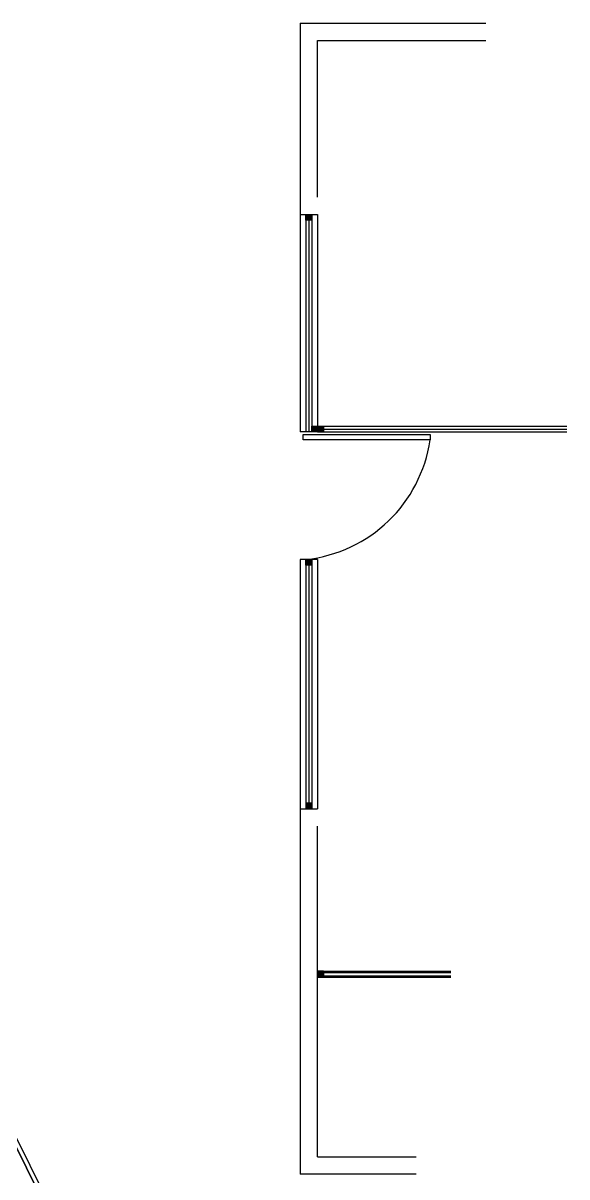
# Model space of a CAD drawing. Header units: millimetres. Extents: x 2523 to 2756, y 378 to 482.
# Drawn here: x 2550.22 to 2554.9, y 440.77 to 450.72 of the extents above; entities that cross this region are included whole.
import ezdxf

# ---------------------------------------------------------------- set-up
doc = ezdxf.new("R2010")
doc.units = ezdxf.units.MM
doc.layers.add('PUERTAS', color=2, linetype='Continuous')

# ---------------------------------------------------------------- blocks, each defined once
blk = doc.blocks.new('pcl')
at = {"layer": 'PUERTAS'}
for points in [[(-1.257, -0.023), (-0.348, 0.428), (-0.375, 0.468), (-1.284, 0.017), (-1.257, -0.023), (-0.357, 0.422)], [(1.257, -0.023), (0.348, 0.428), (0.375, 0.468), (1.284, 0.017), (1.257, -0.023), (0.357, 0.422)]]:
    blk.add_lwpolyline(points, dxfattribs=at)
at = {"layer": 'PUERTAS', "color": 8}
for centre, start, end in [((-0.74, -0.209), 15.7494, 61.6451), ((0.74, -0.209), 118.3549, 164.2506)]:
    blk.add_arc(centre, 0.768, start, end, dxfattribs=at)

msp = doc.modelspace()

# ---------------------------------------------------------------- linework, layer by layer
for p, q in [((2552.6045, 450.7151), (2554.2045, 450.7151)), ((2552.6045, 450.7151), (2552.6045, 449.0651)), ((2552.7545, 450.5651), (2554.2045, 450.5651)), ((2552.7545, 449.2151), (2552.7545, 450.5651)), ((2552.6045, 449.0651), (2552.7545, 449.0651)), ((2552.6545, 449.0651), (2552.6545, 447.1901)), ((2552.6795, 449.0651), (2552.6795, 447.1901)), ((2552.7045, 449.0651), (2552.7045, 447.1901)), ((2552.7545, 447.2401), (2554.9045, 447.2401)), ((2552.7545, 447.2151), (2554.9045, 447.2151)), ((2552.7545, 447.1901), (2554.9045, 447.1901)), ((2552.6545, 446.0901), (2552.6545, 443.9401)), ((2552.6795, 446.0901), (2552.6795, 443.9401)), ((2552.7045, 446.0901), (2552.7045, 443.9401)), ((2552.6045, 443.9401), (2552.6045, 440.7901)), ((2552.7545, 440.9401), (2552.7545, 443.7901)), ((2552.7545, 442.5401), (2553.9045, 442.5401)), ((2552.7545, 442.5301), (2553.9045, 442.5301)), ((2552.7545, 442.5001), (2553.9045, 442.5001)), ((2552.7545, 442.4901), (2553.9045, 442.4901)), ((2552.7545, 440.9401), (2553.6045, 440.9401)), ((2553.6045, 440.7901), (2552.6045, 440.7901)), ((2553.6045, 440.7901), (2552.6045, 440.7901))]:
    msp.add_line(p, q)
at = {"color": 2}
for p, q in [((2552.6045, 449.0651), (2552.6045, 447.1901)), ((2552.7545, 449.0651), (2552.7545, 447.1901)), ((2552.7545, 447.1901), (2552.6045, 447.1901)), ((2552.6045, 446.0901), (2552.6045, 443.9401)), ((2552.7545, 446.0901), (2552.6045, 446.0901)), ((2552.7545, 446.0901), (2552.6045, 446.0901)), ((2552.7545, 446.0901), (2552.7545, 443.9401)), ((2552.6045, 443.9401), (2552.7545, 443.9401))]:
    msp.add_line(p, q, dxfattribs=at)
for points in [[(2552.6545, 449.0651), (2552.7045, 449.0651), (2552.7045, 449.0151), (2552.6545, 449.0151)], [(2552.7045, 447.1901), (2552.7045, 447.2401), (2552.7545, 447.2401), (2552.7545, 447.1901)], [(2552.7545, 447.1901), (2552.7545, 447.2401), (2552.8045, 447.2401), (2552.8045, 447.1901)], [(2552.6545, 446.0401), (2552.6545, 446.0901), (2552.7045, 446.0901), (2552.7045, 446.0401)], [(2552.6545, 443.9401), (2552.7045, 443.9401), (2552.7045, 443.9901), (2552.6545, 443.9901)], [(2552.8045, 442.4901), (2552.7545, 442.4901), (2552.7545, 442.5401), (2552.8045, 442.5401)], [(2552.7545, 442.5401), (2552.7545, 442.4901), (2552.8045, 442.4901), (2552.8045, 442.5401)]]:
    msp.add_lwpolyline(points, close=True)
msp.add_lwpolyline([(2552.6295, 447.1684), (2553.7244, 447.1684), (2553.7244, 447.1207), (2552.6295, 447.1207), (2552.6295, 447.1684), (2553.7144, 447.1684)])
at = {"color": 0}
msp.add_arc((2552.5251, 447.295), 1.2118, 276.12667, 351.72834, dxfattribs=at)
for points in [[(2552.6545, 449.0651), (2552.7045, 449.0651), (2552.6545, 449.0151), (2552.7045, 449.0151)], [(2552.7045, 447.1901), (2552.7045, 447.2401), (2552.7545, 447.1901), (2552.7545, 447.2401)], [(2552.7545, 447.1901), (2552.7545, 447.2401), (2552.8045, 447.1901), (2552.8045, 447.2401)], [(2552.6545, 446.0401), (2552.6545, 446.0901), (2552.7045, 446.0401), (2552.7045, 446.0901)], [(2552.6545, 443.9401), (2552.7045, 443.9401), (2552.6545, 443.9901), (2552.7045, 443.9901)], [(2552.8045, 442.4901), (2552.7545, 442.4901), (2552.8045, 442.5401), (2552.7545, 442.5401)], [(2552.7545, 442.5401), (2552.7545, 442.4901), (2552.8045, 442.5401), (2552.8045, 442.4901)]]:
    msp.add_solid(points)

# ---------------------------------------------------------------- block references
at = {"xscale": -0.8149680000000001, "yscale": 0.8149679999999999, "zscale": 0.8149679999999999, "rotation": 270.0000000001905}
msp.add_blockref('pcl', (2550.0795, 440.1901), dxfattribs=at)

doc.saveas('drawing.dxf')
